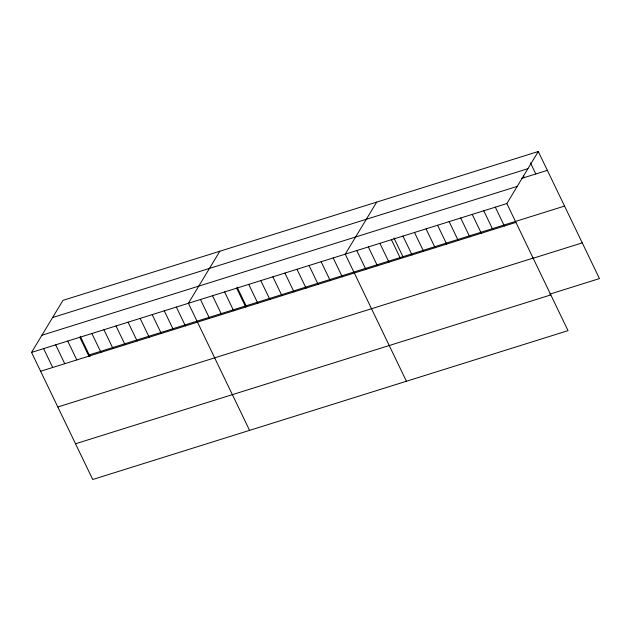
<?xml version="1.0" encoding="UTF-8"?>
<svg xmlns="http://www.w3.org/2000/svg" width="631" height="631" viewBox="0 0 631 631"><rect width="100%" height="100%" fill="white"/><g stroke="black" fill="none" stroke-linecap="round" stroke-linejoin="round"><path stroke-width="0.95" d="M538.282 151.503L506.859 203.553L568.018 330.644L92.718 479.497L31.55 352.406L62.982 300.356L538.282 151.503L599.45 278.594L549.727 294.164M219.833 251.241L188.401 303.282L249.568 430.374M376.683 202.117L345.252 254.159L406.419 381.25M52.61 317.535L527.918 168.682M521.608 178.415L547.361 170.354M41.922 335.235L517.231 186.374M31.55 352.406L506.859 203.553M89.239 354.93L564.548 206.069M40.621 371.257L515.929 222.396M57.815 406.971L533.116 258.118M532.532 258.442L582.263 242.872M75.523 443.774L550.831 294.922M530.45 162.83L535.814 173.967M523.446 175.868L524.274 177.579M495.311 207.165L504.382 226.016M483.772 210.778L492.843 229.629M472.225 214.398L481.295 233.241M460.685 218.01L469.756 236.862M449.138 221.623L458.209 240.474M437.598 225.243L446.669 244.087M426.051 228.856L435.122 247.707M414.512 232.468L423.582 251.319M402.964 236.089L412.035 254.932M393.941 237.974L402.941 256.683M391.425 239.701L400.496 258.552M379.886 243.314L388.956 262.165M368.338 246.934L377.409 265.777M356.799 250.546L365.87 269.398M333.184 257.945L342.254 276.788M321.124 261.723L330.194 280.566M309.056 265.501L318.127 284.344M296.988 269.279L306.059 288.122M284.928 273.057L293.999 291.901M272.86 276.835L281.931 295.679M260.792 280.614L269.863 299.465M248.732 284.392L257.803 303.243M237.09 287.097L246.09 305.806M236.664 288.17L245.735 307.021M224.597 291.948L233.667 310.799M212.529 295.726L221.599 314.577M200.469 299.504L209.539 318.355M176.333 307.06L185.404 325.911M164.273 310.838L173.344 329.69M152.205 314.624L161.276 333.468M140.137 318.403L149.208 337.246M128.077 322.181L137.148 341.024M116.009 325.959L125.08 344.802M103.941 329.737L113.012 348.58M91.874 333.515L100.952 352.358M80.24 336.22L90.044 356.602M79.814 337.293L88.884 356.144M67.746 341.071L76.816 359.922M55.678 344.849L64.748 363.701M43.618 348.627L52.688 367.479"/></g></svg>
